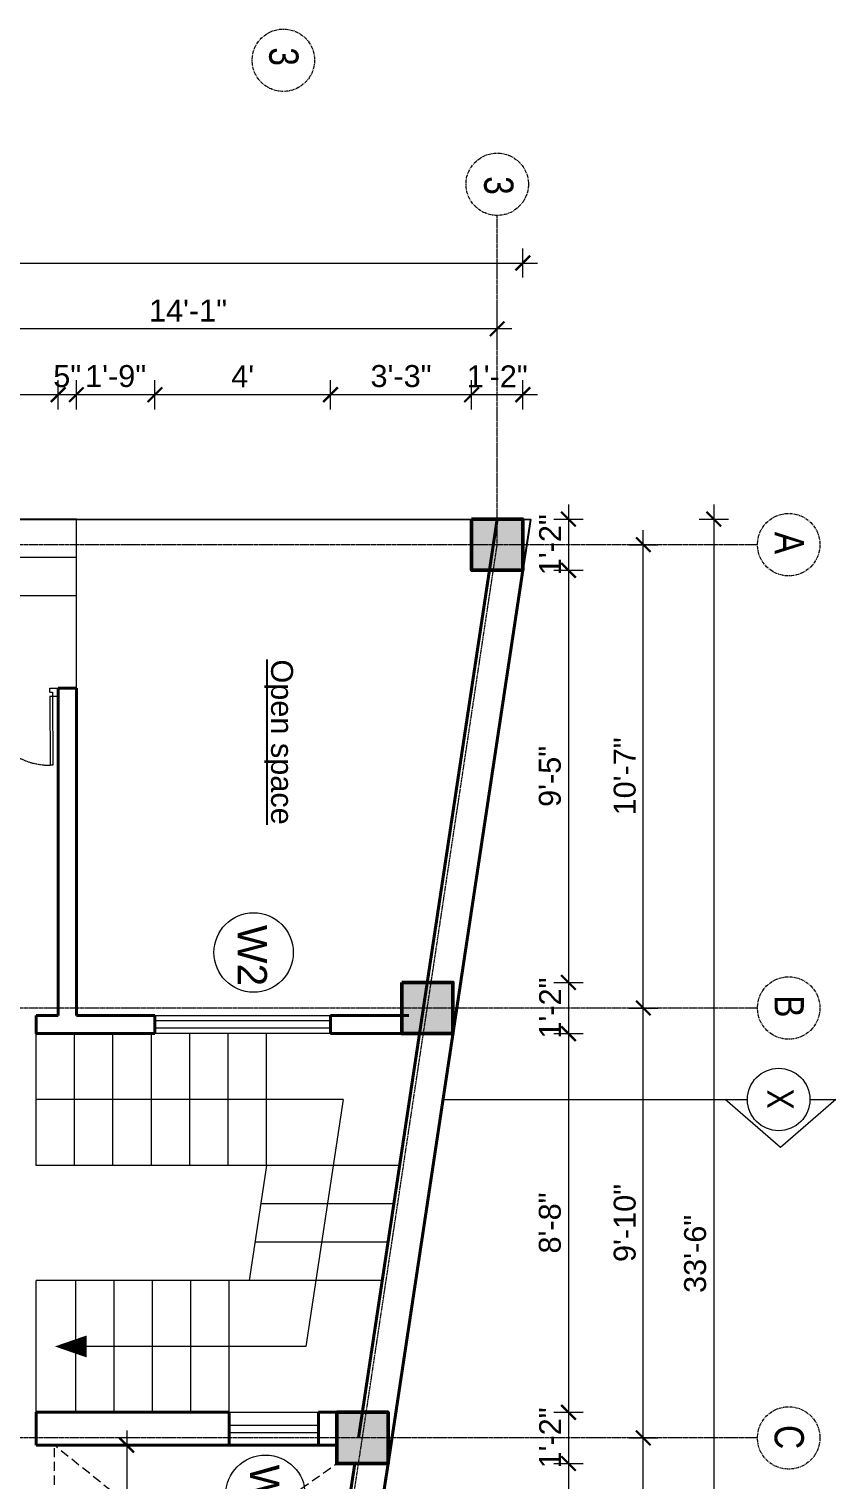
# Model space of a CAD drawing. Header units: inches. Extents: x 136316 to 155547, y -21384 to -17606.
# Drawn here: x 153298.9 to 153519.6, y -19741.4 to -19344.8 of the extents above; entities that cross this region are included whole.
import ezdxf

# ---------------------------------------------------------------- set-up
doc = ezdxf.new("R2010")
doc.units = ezdxf.units.IN
doc.header["$LTSCALE"] = 0.5
doc.header["$MEASUREMENT"] = 0
doc.header["$PDMODE"] = 66
doc.linetypes.add('CENTER', pattern=[2, 1.25, -0.25, 0.25, -0.25])
doc.linetypes.add('HIDDEN', pattern=[0.375, 0.25, -0.125])
for name, color, linetype, lineweight in [('Annotate-Lite.w', 177, 'Continuous', 9), ('Annotations-Bold.w', 177, 'Continuous', 13), ('C-COLUMN', 1, 'Continuous', 50), ('DIM', 4, 'Continuous', 5), ('DIM 1-100', 4, 'Continuous', 13), ('Door-Window.w', 4, 'Continuous', 15), ('HACTH', 253, 'Continuous', 9), ('stair', 132, 'Continuous', 13), ('TEXT', 220, 'Continuous', 9), ('wall', 1, 'Continuous', 40), ('window', 4, 'Continuous', 13)]:
    doc.layers.add(name, color=color, linetype=linetype, lineweight=lineweight)
doc.styles.add('ARAIL', font='ARIALN.TTF')
doc.styles.add('arial.', font='arial.ttf')
doc.styles.add('gaurav', font='arial.ttf')
doc.styles.get("Standard").update_dxf_attribs({"font": 'arial.ttf'})
doc.dimstyles.new('1 by 96', dxfattribs={"dimtxt": 6, "dimasz": 4, "dimexe": 4, "dimexo": 4, "dimgap": 2, "dimtad": 1, "dimdec": 0, "dimzin": 0, "dimdsep": 46, "dimlunit": 4, "dimtxsty": 'Standard', "dimblk": 'ARCHTICK', "dimcen": 0, "dimdle": 4, "dimadec": 0, "dimazin": 0, "dimtfac": 1, "dimtdec": 0, "dimtix": 1, "dimtofl": 0, "dimtmove": 1, "dimatfit": 3, "dimldrblk": 'ARCHTICK', "dimfxl": 4, "dimfxlon": 1, "dimtolj": 1, "dimtzin": 0, "dimlwd": -1, "dimlwe": -1, "dimarcsym": 0})

# ---------------------------------------------------------------- blocks, each defined once
blk = doc.blocks.new('FDFDRE')
at = {"ltscale": 3}
for p, q in [((165701.11, -58637.82), (165701.1, -58641.5)), ((165701.1, -58641.5), (165703.55, -58641.5)), ((165704.78, -58637.83), (165701.11, -58637.82)), ((165703.55, -58641.5), (165703.53, -58672.63)), ((165704.78, -58639.66), (165703.55, -58639.66)), ((165703.55, -58639.66), (165703.55, -58641.5)), ((165703.55, -58641.5), (165704.78, -58641.5)), ((165704.78, -58641.5), (165704.76, -58672.65)), ((165704.78, -58639.66), (165704.78, -58637.83)), ((165766.98, -58637.83), (165770.65, -58637.82)), ((165766.98, -58639.66), (165766.98, -58637.83)), ((165766.98, -58639.66), (165768.2, -58639.66)), ((165766.98, -58641.5), (165767, -58672.65)), ((165768.2, -58641.5), (165766.98, -58641.5)), ((165768.2, -58639.66), (165768.2, -58641.5)), ((165770.65, -58641.5), (165768.2, -58641.5)), ((165768.2, -58641.5), (165768.22, -58672.63)), ((165770.65, -58637.82), (165770.65, -58641.5)), ((165703.53, -58672.63), (165704.76, -58672.65)), ((165768.22, -58672.63), (165767, -58672.65))]:
    blk.add_line(p, q, dxfattribs=at)
at = {"layer": 'Door-Window.w', "color": 9, "linetype": 'HIDDEN', "lineweight": 18}
for centre, start, end in [((165704.78, -58641.5), 269.96183, 3.38353), ((165766.98, -58641.5), 176.61647, 270.03817)]:
    blk.add_arc(centre, 31.16, start, end, dxfattribs=at)
blk = doc.blocks.new('_ArchTick')
at = {"color": 0, "linetype": 'ByBlock', "const_width": 0.15}
blk.add_lwpolyline([(-0.5, -0.5), (0.5, 0.5)], dxfattribs=at)
blk = doc.blocks.new('*D737')
at = {"layer": 'Defpoints', "color": 0, "transparency": 16777216}
for p in [(153433.94, -19478.74), (153433.94, -19492.74), (153446.43, -19492.74)]:
    blk.add_point(p, dxfattribs=at)
at = {"layer": 'DIM 1-100', "color": 0, "transparency": 16777216}
for p, q in [((153446.43, -19474.74), (153446.43, -19496.74)), ((153442.43, -19478.74), (153450.43, -19478.74)), ((153442.43, -19492.74), (153450.43, -19492.74))]:
    blk.add_line(p, q, dxfattribs=at)
at = {"layer": 'DIM 1-100', "color": 0, "transparency": 16777216, "xscale": 4, "yscale": 4, "zscale": 4}
for p, rotation in [((153446.43, -19478.74), 90), ((153446.43, -19492.74), 270)]:
    blk.add_blockref('_ArchTick', p, dxfattribs=dict(at, rotation=rotation))
at = {"layer": 'DIM 1-100', "color": 0, "transparency": 16777216, "insert": (153441.41, -19485.74), "char_height": 6, "attachment_point": 5, "rotation": 90}
blk.add_mtext('\\A1;1\'-2"', dxfattribs=at)
blk = doc.blocks.new('*D738')
at = {"layer": 'Defpoints', "color": 0, "transparency": 16777216}
for p in [(153433.94, -19492.74), (153414.82, -19605.39), (153446.43, -19605.39)]:
    blk.add_point(p, dxfattribs=at)
at = {"layer": 'DIM 1-100', "color": 0, "transparency": 16777216}
for p, q in [((153446.43, -19488.74), (153446.43, -19609.39)), ((153442.43, -19492.74), (153450.43, -19492.74)), ((153442.43, -19605.39), (153450.43, -19605.39))]:
    blk.add_line(p, q, dxfattribs=at)
at = {"layer": 'DIM 1-100', "color": 0, "transparency": 16777216, "xscale": 4, "yscale": 4, "zscale": 4}
for p, rotation in [((153446.43, -19492.74), 90), ((153446.43, -19605.39), 270)]:
    blk.add_blockref('_ArchTick', p, dxfattribs=dict(at, rotation=rotation))
at = {"layer": 'DIM 1-100', "color": 0, "transparency": 16777216, "insert": (153441.36, -19549.07), "char_height": 6, "attachment_point": 5, "rotation": 90}
blk.add_mtext('\\A1;9\'-5"', dxfattribs=at)
blk = doc.blocks.new('*D739')
at = {"layer": 'Defpoints', "color": 0, "transparency": 16777216}
for p in [(153414.82, -19605.39), (153414.82, -19619.39), (153446.43, -19619.39)]:
    blk.add_point(p, dxfattribs=at)
at = {"layer": 'DIM 1-100', "color": 0, "transparency": 16777216}
for p, q in [((153446.43, -19601.39), (153446.43, -19623.39)), ((153442.43, -19605.39), (153450.43, -19605.39)), ((153442.43, -19619.39), (153450.43, -19619.39))]:
    blk.add_line(p, q, dxfattribs=at)
at = {"layer": 'DIM 1-100', "color": 0, "transparency": 16777216, "xscale": 4, "yscale": 4, "zscale": 4}
for p, rotation in [((153446.43, -19605.39), 90), ((153446.43, -19619.39), 270)]:
    blk.add_blockref('_ArchTick', p, dxfattribs=dict(at, rotation=rotation))
at = {"layer": 'DIM 1-100', "color": 0, "transparency": 16777216, "insert": (153441.41, -19612.39), "char_height": 6, "attachment_point": 5, "rotation": 90}
blk.add_mtext('\\A1;1\'-2"', dxfattribs=at)
blk = doc.blocks.new('*D740')
at = {"layer": 'Defpoints', "color": 0, "transparency": 16777216}
for p in [(153414.82, -19619.39), (153397.08, -19722.89), (153446.43, -19722.89)]:
    blk.add_point(p, dxfattribs=at)
at = {"layer": 'DIM 1-100', "color": 0, "transparency": 16777216}
for p, q in [((153446.43, -19615.39), (153446.43, -19726.89)), ((153442.43, -19619.39), (153450.43, -19619.39)), ((153442.43, -19722.89), (153450.43, -19722.89))]:
    blk.add_line(p, q, dxfattribs=at)
at = {"layer": 'DIM 1-100', "color": 0, "transparency": 16777216, "xscale": 4, "yscale": 4, "zscale": 4}
for p, rotation in [((153446.43, -19619.39), 90), ((153446.43, -19722.89), 270)]:
    blk.add_blockref('_ArchTick', p, dxfattribs=dict(at, rotation=rotation))
at = {"layer": 'DIM 1-100', "color": 0, "transparency": 16777216, "insert": (153441.36, -19671.14), "char_height": 6, "attachment_point": 5, "rotation": 90}
blk.add_mtext('\\A1;8\'-8"', dxfattribs=at)
blk = doc.blocks.new('*D741')
at = {"layer": 'Defpoints', "color": 0, "transparency": 16777216}
for p in [(153397.08, -19722.89), (153397.08, -19736.89), (153446.43, -19736.89)]:
    blk.add_point(p, dxfattribs=at)
at = {"layer": 'DIM 1-100', "color": 0, "transparency": 16777216}
for p, q in [((153446.43, -19718.89), (153446.43, -19740.89)), ((153442.43, -19722.89), (153450.43, -19722.89)), ((153442.43, -19736.89), (153450.43, -19736.89))]:
    blk.add_line(p, q, dxfattribs=at)
at = {"layer": 'DIM 1-100', "color": 0, "transparency": 16777216, "xscale": 4, "yscale": 4, "zscale": 4}
for p, rotation in [((153446.43, -19722.89), 90), ((153446.43, -19736.89), 270)]:
    blk.add_blockref('_ArchTick', p, dxfattribs=dict(at, rotation=rotation))
at = {"layer": 'DIM 1-100', "color": 0, "transparency": 16777216, "insert": (153441.41, -19729.89), "char_height": 6, "attachment_point": 5, "rotation": 90}
blk.add_mtext('\\A1;1\'-2"', dxfattribs=at)
blk = doc.blocks.new('*D742')
at = {"layer": 'Defpoints', "color": 0, "transparency": 16777216}
for p in [(153397.08, -19736.89), (153375.47, -19865.95), (153446.43, -19865.95)]:
    blk.add_point(p, dxfattribs=at)
at = {"layer": 'DIM 1-100', "color": 0, "transparency": 16777216}
for p, q in [((153446.43, -19732.89), (153446.43, -19869.95)), ((153442.43, -19736.89), (153450.43, -19736.89)), ((153442.43, -19865.95), (153450.43, -19865.95))]:
    blk.add_line(p, q, dxfattribs=at)
at = {"layer": 'DIM 1-100', "color": 0, "transparency": 16777216, "xscale": 4, "yscale": 4, "zscale": 4}
for p, rotation in [((153446.43, -19736.89), 90), ((153446.43, -19865.95), 270)]:
    blk.add_blockref('_ArchTick', p, dxfattribs=dict(at, rotation=rotation))
at = {"layer": 'DIM 1-100', "color": 0, "transparency": 16777216, "insert": (153441.36, -19801.42), "char_height": 6, "attachment_point": 5, "rotation": 90}
blk.add_mtext('\\A1;10\'-9"', dxfattribs=at)
blk = doc.blocks.new('*D744')
at = {"layer": 'Defpoints', "color": 0, "transparency": 16777216}
for p in [(153390.08, -19729.89), (153466.89, -19729.89), (153368.47, -19872.95)]:
    blk.add_point(p, dxfattribs=at)
at = {"layer": 'DIM 1-100', "color": 0, "transparency": 16777216}
for p, q in [((153466.89, -19876.95), (153466.89, -19725.89)), ((153462.89, -19729.89), (153470.89, -19729.89)), ((153462.89, -19872.95), (153470.89, -19872.95))]:
    blk.add_line(p, q, dxfattribs=at)
at = {"layer": 'DIM 1-100', "color": 0, "transparency": 16777216, "xscale": 4, "yscale": 4, "zscale": 4}
for p, rotation in [((153466.89, -19729.89), 90), ((153466.89, -19872.95), 270)]:
    blk.add_blockref('_ArchTick', p, dxfattribs=dict(at, rotation=rotation))
at = {"layer": 'DIM 1-100', "color": 0, "transparency": 16777216, "insert": (153461.88, -19801.42), "char_height": 6, "attachment_point": 5, "rotation": 90}
blk.add_mtext('\\A1;11\'-11"', dxfattribs=at)
blk = doc.blocks.new('*D745')
at = {"layer": 'Defpoints', "color": 0, "transparency": 16777216}
for p in [(153407.82, -19612.39), (153466.89, -19612.39), (153390.08, -19729.89)]:
    blk.add_point(p, dxfattribs=at)
at = {"layer": 'DIM 1-100', "color": 0, "transparency": 16777216}
for p, q in [((153466.89, -19733.89), (153466.89, -19608.39)), ((153462.89, -19612.39), (153470.89, -19612.39)), ((153462.89, -19729.89), (153470.89, -19729.89))]:
    blk.add_line(p, q, dxfattribs=at)
at = {"layer": 'DIM 1-100', "color": 0, "transparency": 16777216, "xscale": 4, "yscale": 4, "zscale": 4}
for p, rotation in [((153466.89, -19612.39), 90), ((153466.89, -19729.89), 270)]:
    blk.add_blockref('_ArchTick', p, dxfattribs=dict(at, rotation=rotation))
at = {"layer": 'DIM 1-100', "color": 0, "transparency": 16777216, "insert": (153461.83, -19671.14), "char_height": 6, "attachment_point": 5, "rotation": 90}
blk.add_mtext('\\A1;9\'-10"', dxfattribs=at)
blk = doc.blocks.new('*D746')
at = {"layer": 'Defpoints', "color": 0, "transparency": 16777216}
for p in [(153426.94, -19485.74), (153466.89, -19485.74), (153407.82, -19612.39)]:
    blk.add_point(p, dxfattribs=at)
at = {"layer": 'DIM 1-100', "color": 0, "transparency": 16777216}
for p, q in [((153466.89, -19616.39), (153466.89, -19481.74)), ((153462.89, -19485.74), (153470.89, -19485.74)), ((153462.89, -19612.39), (153470.89, -19612.39))]:
    blk.add_line(p, q, dxfattribs=at)
at = {"layer": 'DIM 1-100', "color": 0, "transparency": 16777216, "xscale": 4, "yscale": 4, "zscale": 4}
for p, rotation in [((153466.89, -19485.74), 90), ((153466.89, -19612.39), 270)]:
    blk.add_blockref('_ArchTick', p, dxfattribs=dict(at, rotation=rotation))
at = {"layer": 'DIM 1-100', "color": 0, "transparency": 16777216, "insert": (153461.83, -19549.07), "char_height": 6, "attachment_point": 5, "rotation": 90}
blk.add_mtext('\\A1;10\'-7"', dxfattribs=at)
blk = doc.blocks.new('*D747')
at = {"layer": 'Defpoints', "color": 0, "transparency": 16777216}
for p in [(153433.94, -19478.74), (153375.4, -19880.42), (153486.14, -19880.42)]:
    blk.add_point(p, dxfattribs=at)
at = {"layer": 'DIM 1-100', "color": 0, "transparency": 16777216}
for p, q in [((153486.14, -19474.74), (153486.14, -19884.42)), ((153482.14, -19478.74), (153490.14, -19478.74)), ((153482.14, -19880.42), (153490.14, -19880.42))]:
    blk.add_line(p, q, dxfattribs=at)
at = {"layer": 'DIM 1-100', "color": 0, "transparency": 16777216, "xscale": 4, "yscale": 4, "zscale": 4}
for p, rotation in [((153486.14, -19478.74), 90), ((153486.14, -19880.42), 270)]:
    blk.add_blockref('_ArchTick', p, dxfattribs=dict(at, rotation=rotation))
at = {"layer": 'DIM 1-100', "color": 0, "transparency": 16777216, "insert": (153481.08, -19679.58), "char_height": 6, "attachment_point": 5, "rotation": 90}
blk.add_mtext('\\A1;33\'-6"', dxfattribs=at)
blk = doc.blocks.new('*D724')
at = {"layer": 'Defpoints', "color": 0, "transparency": 16777216}
for p in [(153419.94, -19444.74), (153419.94, -19478.74), (153433.94, -19478.74)]:
    blk.add_point(p, dxfattribs=at)
at = {"layer": 'DIM 1-100', "color": 0, "transparency": 16777216}
for p, q in [((153419.94, -19448.74), (153419.94, -19440.74)), ((153433.94, -19448.74), (153433.94, -19440.74)), ((153437.94, -19444.74), (153415.94, -19444.74))]:
    blk.add_line(p, q, dxfattribs=at)
at = {"layer": 'DIM 1-100', "color": 0, "transparency": 16777216, "xscale": 4, "yscale": 4, "zscale": 4, "rotation": 180}
blk.add_blockref('_ArchTick', (153419.94, -19444.74), dxfattribs=at)
at = {"layer": 'DIM 1-100', "color": 0, "transparency": 16777216, "xscale": 4, "yscale": 4, "zscale": 4}
blk.add_blockref('_ArchTick', (153433.94, -19444.74), dxfattribs=at)
at = {"layer": 'DIM 1-100', "color": 0, "transparency": 16777216, "insert": (153426.94, -19439.73), "char_height": 6, "attachment_point": 5}
blk.add_mtext('\\A1;1\'-2"', dxfattribs=at)
blk = doc.blocks.new('*D725')
at = {"layer": 'Defpoints', "color": 0, "transparency": 16777216}
for p in [(153381.34, -19444.74), (153419.94, -19478.74), (153381.34, -19614.39)]:
    blk.add_point(p, dxfattribs=at)
at = {"layer": 'DIM 1-100', "color": 0, "transparency": 16777216}
for p, q in [((153381.34, -19448.74), (153381.34, -19440.74)), ((153419.94, -19448.74), (153419.94, -19440.74)), ((153423.94, -19444.74), (153377.34, -19444.74))]:
    blk.add_line(p, q, dxfattribs=at)
at = {"layer": 'DIM 1-100', "color": 0, "transparency": 16777216, "xscale": 4, "yscale": 4, "zscale": 4, "rotation": 180}
blk.add_blockref('_ArchTick', (153381.34, -19444.74), dxfattribs=at)
at = {"layer": 'DIM 1-100', "color": 0, "transparency": 16777216, "xscale": 4, "yscale": 4, "zscale": 4}
blk.add_blockref('_ArchTick', (153419.94, -19444.74), dxfattribs=at)
at = {"layer": 'DIM 1-100', "color": 0, "transparency": 16777216, "insert": (153400.64, -19439.68), "char_height": 6, "attachment_point": 5}
blk.add_mtext('\\A1;3\'-3"', dxfattribs=at)
blk = doc.blocks.new('*D726')
at = {"layer": 'Defpoints', "color": 0, "transparency": 16777216}
for p in [(153333.34, -19444.74), (153333.34, -19614.39), (153381.34, -19614.39)]:
    blk.add_point(p, dxfattribs=at)
at = {"layer": 'DIM 1-100', "color": 0, "transparency": 16777216}
for p, q in [((153333.34, -19448.74), (153333.34, -19440.74)), ((153381.34, -19448.74), (153381.34, -19440.74)), ((153385.34, -19444.74), (153329.34, -19444.74))]:
    blk.add_line(p, q, dxfattribs=at)
at = {"layer": 'DIM 1-100', "color": 0, "transparency": 16777216, "xscale": 4, "yscale": 4, "zscale": 4, "rotation": 180}
blk.add_blockref('_ArchTick', (153333.34, -19444.74), dxfattribs=at)
at = {"layer": 'DIM 1-100', "color": 0, "transparency": 16777216, "xscale": 4, "yscale": 4, "zscale": 4}
blk.add_blockref('_ArchTick', (153381.34, -19444.74), dxfattribs=at)
at = {"layer": 'DIM 1-100', "color": 0, "transparency": 16777216, "insert": (153357.34, -19439.74), "char_height": 6, "attachment_point": 5}
blk.add_mtext("\\A1;4'", dxfattribs=at)
blk = doc.blocks.new('*D727')
at = {"layer": 'Defpoints', "color": 0, "transparency": 16777216}
for p in [(153311.87, -19444.74), (153311.87, -19614.39), (153333.34, -19614.39)]:
    blk.add_point(p, dxfattribs=at)
at = {"layer": 'DIM 1-100', "color": 0, "transparency": 16777216}
for p, q in [((153311.87, -19448.74), (153311.87, -19440.74)), ((153333.34, -19448.74), (153333.34, -19440.74)), ((153337.34, -19444.74), (153307.87, -19444.74))]:
    blk.add_line(p, q, dxfattribs=at)
at = {"layer": 'DIM 1-100', "color": 0, "transparency": 16777216, "xscale": 4, "yscale": 4, "zscale": 4, "rotation": 180}
blk.add_blockref('_ArchTick', (153311.87, -19444.74), dxfattribs=at)
at = {"layer": 'DIM 1-100', "color": 0, "transparency": 16777216, "xscale": 4, "yscale": 4, "zscale": 4}
blk.add_blockref('_ArchTick', (153333.34, -19444.74), dxfattribs=at)
at = {"layer": 'DIM 1-100', "color": 0, "transparency": 16777216, "insert": (153322.61, -19439.68), "char_height": 6, "attachment_point": 5}
blk.add_mtext('\\A1;1\'-9"', dxfattribs=at)
blk = doc.blocks.new('*D728')
at = {"layer": 'Defpoints', "color": 0, "transparency": 16777216}
for p in [(153306.87, -19444.74), (153306.87, -19524.98), (153311.87, -19614.39)]:
    blk.add_point(p, dxfattribs=at)
at = {"layer": 'DIM 1-100', "color": 0, "transparency": 16777216}
for p, q in [((153306.87, -19448.74), (153306.87, -19440.74)), ((153311.87, -19448.74), (153311.87, -19440.74))]:
    blk.add_line(p, q, dxfattribs=at)
at = {"layer": 'DIM 1-100', "color": 0, "transparency": 16777216, "insert": (153309.37, -19439.69), "char_height": 6, "attachment_point": 5}
blk.add_mtext('\\A1;5"', dxfattribs=at)
blk = doc.blocks.new('*D729')
at = {"layer": 'Defpoints', "color": 0, "transparency": 16777216}
for p in [(153264.87, -19444.74), (153264.87, -19478.74), (153306.87, -19524.98)]:
    blk.add_point(p, dxfattribs=at)
at = {"layer": 'DIM 1-100', "color": 0, "transparency": 16777216}
for p, q in [((153264.87, -19448.74), (153264.87, -19440.74)), ((153306.87, -19448.74), (153306.87, -19440.74)), ((153310.87, -19444.74), (153260.87, -19444.74))]:
    blk.add_line(p, q, dxfattribs=at)
at = {"layer": 'DIM 1-100', "color": 0, "transparency": 16777216, "xscale": 4, "yscale": 4, "zscale": 4, "rotation": 180}
blk.add_blockref('_ArchTick', (153264.87, -19444.74), dxfattribs=at)
at = {"layer": 'DIM 1-100', "color": 0, "transparency": 16777216, "xscale": 4, "yscale": 4, "zscale": 4}
blk.add_blockref('_ArchTick', (153306.87, -19444.74), dxfattribs=at)
at = {"layer": 'DIM 1-100', "color": 0, "transparency": 16777216, "insert": (153285.87, -19439.68), "char_height": 6, "attachment_point": 5}
blk.add_mtext('\\A1;3\'-6"', dxfattribs=at)
blk = doc.blocks.new('*D734')
at = {"layer": 'Defpoints', "color": 0, "transparency": 16777216}
for p in [(153257.87, -19426.74), (153257.87, -19478.74), (153426.94, -19478.82)]:
    blk.add_point(p, dxfattribs=at)
at = {"layer": 'DIM 1-100', "color": 0, "transparency": 16777216}
for p, q in [((153257.87, -19430.74), (153257.87, -19422.74)), ((153426.94, -19430.74), (153426.94, -19422.74)), ((153430.94, -19426.74), (153253.87, -19426.74))]:
    blk.add_line(p, q, dxfattribs=at)
at = {"layer": 'DIM 1-100', "color": 0, "transparency": 16777216, "xscale": 4, "yscale": 4, "zscale": 4, "rotation": 180}
blk.add_blockref('_ArchTick', (153257.87, -19426.74), dxfattribs=at)
at = {"layer": 'DIM 1-100', "color": 0, "transparency": 16777216, "xscale": 4, "yscale": 4, "zscale": 4}
blk.add_blockref('_ArchTick', (153426.94, -19426.74), dxfattribs=at)
at = {"layer": 'DIM 1-100', "color": 0, "transparency": 16777216, "insert": (153342.4, -19421.73), "char_height": 6, "attachment_point": 5}
blk.add_mtext('\\A1;14\'-1"', dxfattribs=at)
blk = doc.blocks.new('*D643')
at = {"layer": 'Defpoints', "color": 0, "transparency": 16777216}
for p in [(153433.94, -19408.74), (153132.64, -19478.74), (153433.94, -19478.74)]:
    blk.add_point(p, dxfattribs=at)
at = {"layer": 'DIM 1-100', "color": 0, "transparency": 16777216}
for p, q in [((153132.64, -19412.74), (153132.64, -19404.74)), ((153433.94, -19412.74), (153433.94, -19404.74)), ((153128.64, -19408.74), (153437.94, -19408.74))]:
    blk.add_line(p, q, dxfattribs=at)
at = {"layer": 'DIM 1-100', "color": 0, "transparency": 16777216, "xscale": 4, "yscale": 4, "zscale": 4, "rotation": 180}
blk.add_blockref('_ArchTick', (153132.64, -19408.74), dxfattribs=at)
at = {"layer": 'DIM 1-100', "color": 0, "transparency": 16777216, "xscale": 4, "yscale": 4, "zscale": 4}
blk.add_blockref('_ArchTick', (153433.94, -19408.74), dxfattribs=at)
at = {"layer": 'DIM 1-100', "color": 0, "transparency": 16777216, "insert": (153283.29, -19403.68), "char_height": 6, "attachment_point": 5}
blk.add_mtext('\\A1;25\'-1"', dxfattribs=at)
blk = doc.blocks.new('*D644')
at = {"layer": 'Defpoints', "color": 0, "transparency": 16777216}
for p in [(153305.87, -19731.89), (153305.87, -19791.43), (153325.65, -19791.43)]:
    blk.add_point(p, dxfattribs=at)
at = {"layer": 'DIM 1-100', "color": 0, "transparency": 16777216}
for p, q in [((153325.65, -19727.89), (153325.65, -19795.43)), ((153321.65, -19731.89), (153329.65, -19731.89)), ((153321.65, -19791.43), (153329.65, -19791.43))]:
    blk.add_line(p, q, dxfattribs=at)
at = {"layer": 'DIM 1-100', "color": 0, "transparency": 16777216, "xscale": 4, "yscale": 4, "zscale": 4}
for p, rotation in [((153325.65, -19731.89), 90), ((153325.65, -19791.43), 270)]:
    blk.add_blockref('_ArchTick', p, dxfattribs=dict(at, rotation=rotation))
at = {"layer": 'DIM 1-100', "color": 0, "transparency": 16777216, "insert": (153320.6, -19761.66), "char_height": 6, "attachment_point": 5, "rotation": 90}
blk.add_mtext("\\A1;5'", dxfattribs=at)

msp = doc.modelspace()

# ---------------------------------------------------------------- hatches: boundary and pattern name
at = {"layer": 'C-COLUMN'}
h = msp.add_hatch(color=256, dxfattribs=at)
h.dxf.hatch_style = 1
h.paths.add_polyline_path([(153433.94, -19492.74), (153433.94, -19478.74), (153419.94, -19478.74), (153419.94, -19492.74)])
h = msp.add_hatch(color=256, dxfattribs=at)
h.dxf.hatch_style = 1
h.paths.add_polyline_path([(153414.82, -19619.39), (153414.82, -19605.39), (153400.82, -19605.39), (153400.82, -19619.39)])
h = msp.add_hatch(color=256, dxfattribs=at)
h.dxf.hatch_style = 1
h.paths.add_polyline_path([(153397.08, -19736.89), (153397.08, -19722.89), (153383.08, -19722.89), (153383.08, -19736.89)])

# ---------------------------------------------------------------- linework, layer by layer
at = {"layer": 'Annotate-Lite.w', "ltscale": 0.005}
for centre in [(153360.33, -19597.21), (153363.56, -19745.44)]:
    msp.add_circle(centre, 10.86, dxfattribs=at)
at = {"layer": 'Annotations-Bold.w', "linetype": 'CENTER', "ltscale": 0.3}
for p, q in [((153498.12, -19485.74), (153051.37, -19485.74)), ((153498.12, -19612.39), (153051.37, -19612.39)), ((153498.12, -19729.89), (153051.37, -19729.89))]:
    msp.add_line(p, q, dxfattribs=at)
msp.add_lwpolyline([(153368.47, -19955.96), (153368.47, -19872.95), (153390.08, -19729.89), (153407.82, -19612.39), (153426.94, -19485.74), (153426.94, -19395.74)], dxfattribs=at)
at = {"layer": 'Annotations-Bold.w', "linetype": 'CENTER', "ltscale": 1.5}
for centre in [(153368.47, -19353.31), (153426.94, -19387.21), (153506.65, -19485.74), (153506.65, -19612.39), (153506.65, -19729.89)]:
    msp.add_circle(centre, 8.53, dxfattribs=at)
at = {"layer": 'C-COLUMN'}
for points in [[(153419.94, -19478.74), (153419.94, -19492.74), (153433.94, -19492.74), (153433.94, -19478.74)], [(153400.82, -19605.39), (153400.82, -19619.39), (153414.82, -19619.39), (153414.82, -19605.39)], [(153383.08, -19722.89), (153383.08, -19736.89), (153397.08, -19736.89), (153397.08, -19722.89)]]:
    msp.add_lwpolyline(points, close=True, dxfattribs=at)
at = {"layer": 'Defpoints'}
msp.add_lwpolyline([(153375.4, -19880.42), (153132.64, -19870.85), (153132.64, -19478.74), (153436.04, -19478.85), (153375.4, -19880.42)], dxfattribs=at)
at = {"layer": 'DIM'}
for p, q in [((153384.79, -19637.39), (153300.87, -19637.39)), ((153384.79, -19637.39), (153374.6, -19704.89)), ((153374.6, -19704.89), (153314.67, -19704.89, 0))]:
    msp.add_line(p, q, dxfattribs=at)
at = {"layer": 'HACTH', "linetype": 'HIDDEN', "ltscale": 20}
for p, q in [((153379.74, -19791.43), (153305.87, -19731.89)), ((153305.87, -19791.43), (153383.08, -19736.89))]:
    msp.add_line(p, q, dxfattribs=at)
msp.add_lwpolyline([(153305.87, -19791.43), (153305.87, -19731.89), (153383.08, -19731.89), (153383.08, -19736.89), (153387.97, -19736.89), (153379.74, -19791.43), (153305.87, -19791.43)], dxfattribs=at)
at = {"layer": 'stair', "linetype": 'ByBlock'}
for p, q in [((153311.87, -19478.74), (153264.87, -19478.74)), ((153311.87, -19524.98), (153311.87, -19478.74)), ((153311.87, -19489.24), (153264.87, -19489.24)), ((153311.87, -19499.74), (153264.87, -19499.74)), ((153300.87, -19655.39), (153300.87, -19619.39)), ((153311.37, -19655.39), (153311.37, -19619.39)), ((153321.87, -19655.39), (153321.87, -19619.39)), ((153332.37, -19655.39), (153332.37, -19619.39)), ((153342.87, -19655.39), (153342.87, -19619.39)), ((153353.37, -19655.39), (153353.37, -19619.39)), ((153363.87, -19655.39), (153363.87, -19619.39)), ((153363.87, -19655.39), (153300.87, -19655.39)), ((153363.87, -19655.39), (153359.11, -19686.89)), ((153400.28, -19655.39), (153363.87, -19655.39)), ((153398.69, -19665.89), (153362.29, -19665.89)), ((153397.11, -19676.39), (153360.7, -19676.39)), ((153359.11, -19686.89), (153300.87, -19686.89)), ((153300.87, -19722.89), (153300.87, -19686.89)), ((153395.52, -19686.89), (153359.11, -19686.89))]:
    msp.add_line(p, q, dxfattribs=at)
for points in [[(153311.68, -19722.89), (153311.68, -19686.89)], [(153322.18, -19722.89), (153322.18, -19686.89)], [(153332.68, -19722.89), (153332.68, -19686.89)], [(153343.18, -19722.89), (153343.18, -19686.89)], [(153353.68, -19722.89), (153353.68, -19686.89)]]:
    msp.add_lwpolyline(points, dxfattribs=at)
at = {"layer": 'stair', "linetype": 'ByBlock', "elevation": 0}
msp.add_lwpolyline([(153314.67, -19704.89, 6, 0, 0), (153305.99, -19704.89, 0, 0, 0)], format="xyseb", dxfattribs=at)
at = {"layer": 'TEXT'}
for points in [[(153412.1, -19637.39), (153495.37, -19637.39)], [(153512.43, -19637.39), (153519.57, -19637.39), (153504.43, -19650.48), (153489.29, -19637.39)]]:
    msp.add_lwpolyline(points, dxfattribs=at)
msp.add_circle((153503.9, -19637.39), 8.53, dxfattribs=at)
at = {"layer": 'wall'}
for p, q in [((153397.08, -19736.89), (153433.94, -19492.74)), ((153397.08, -19736.89), (153433.94, -19492.74)), ((153306.87, -19524.98), (153306.87, -19614.39)), ((153311.87, -19524.98), (153306.87, -19524.98)), ((153311.87, -19524.98), (153311.87, -19614.39)), ((153300.87, -19614.39), (153306.87, -19614.39)), ((153300.87, -19614.39), (153300.87, -19619.39)), ((153311.87, -19614.39), (153333.34, -19614.39)), ((153333.34, -19614.39), (153333.34, -19619.39)), ((153381.34, -19614.39), (153402.82, -19614.39)), ((153381.34, -19614.39), (153381.34, -19619.39)), ((153300.87, -19619.39), (153333.34, -19619.39)), ((153300.87, -19619.39), (153333.34, -19619.39)), ((153381.34, -19619.39), (153405.71, -19619.39)), ((153381.34, -19619.39), (153405.71, -19619.39)), ((153300.87, -19722.89), (153353.68, -19722.89)), ((153300.87, -19722.89), (153300.87, -19731.89)), ((153353.68, -19722.89), (153353.68, -19731.89)), ((153378.08, -19722.89), (153390.09, -19722.89)), ((153378.08, -19722.89), (153378.08, -19731.89)), ((153300.87, -19731.89), (153383.08, -19731.89)), ((153388.84, -19791.43), (153397.08, -19736.89))]:
    msp.add_line(p, q, dxfattribs=at)
for points in [[(153389.03, -19729.89), (153426.95, -19478.74)], [(153389.03, -19729.89), (153426.95, -19478.74)], [(153397.08, -19736.89), (153433.94, -19492.74)], [(153379.74, -19791.43), (153387.97, -19736.89)], [(153379.74, -19791.43), (153387.97, -19736.89)]]:
    msp.add_lwpolyline(points, dxfattribs=at)
at = {"layer": 'window'}
for p, q in [((153333.34, -19614.39), (153381.34, -19614.39)), ((153381.34, -19615.89), (153333.34, -19615.89)), ((153381.34, -19617.89), (153333.34, -19617.89)), ((153381.34, -19619.39), (153333.34, -19619.39)), ((153353.68, -19722.89), (153378.08, -19722.89)), ((153378.08, -19726.49), (153353.68, -19726.49)), ((153378.08, -19728.49), (153353.68, -19728.49)), ((153353.68, -19731.89), (153378.08, -19731.89))]:
    msp.add_line(p, q, dxfattribs=at)

# ---------------------------------------------------------------- block references
at = {"layer": 'Door-Window.w', "ltscale": 0.005, "xscale": 0.6039383709985556, "yscale": 0.6039383709985556, "zscale": 0.6039383709985556}
msp.add_blockref('FDFDRE', (53191.61, 15888.65), dxfattribs=at)

# ---------------------------------------------------------------- texts
at = {"layer": 'Annotate-Lite.w', "ltscale": 0.005, "char_height": 8, "attachment_point": 1, "rotation": 270, "style": 'gaurav'}
for s, insert in [('W2', (153363.98, -19589.66)), ('W5', (153367.35, -19737.21))]:
    msp.add_mtext_dynamic_manual_height_columns(s, width=8, gutter_width=100, heights=[0], dxfattribs=dict(at, insert=insert))
at = {"layer": 'Annotations-Bold.w', "linetype": 'CENTER', "ltscale": 1.5, "char_height": 8, "attachment_point": 1, "rotation": 270, "style": 'ARAIL'}
for s, insert in [('3', (153372.6, -19349.78)), ('3', (153431.37, -19385)), ('A', (153510.79, -19482.21)), ('B', (153510.79, -19608.86)), ('C', (153510.79, -19726.36))]:
    msp.add_mtext_dynamic_manual_height_columns(s, width=6.5393, gutter_width=100, heights=[0], dxfattribs=dict(at, insert=insert))
at = {"layer": 'TEXT', "lineweight": -2, "insert": (153367.21, -19539.69), "char_height": 6, "width": 73.6528, "attachment_point": 5, "rotation": 270, "style": 'arial.'}
msp.add_mtext('{\\LOpen space}', dxfattribs=at)
at = {"layer": 'TEXT', "insert": (153500.82, -19634.54), "char_height": 7.2, "attachment_point": 3, "rotation": 90, "style": 'ARAIL'}
msp.add_mtext_dynamic_manual_height_columns('X', width=125.4648, gutter_width=90, heights=[0], dxfattribs=at)

# ---------------------------------------------------------------- dimensions: what is measured, and where the dimension line sits
at = {"layer": 'DIM 1-100'}
for base, p1, p2, picture, middle in [((153433.94, -19408.74), (153132.64, -19478.74), (153433.94, -19478.74), '*D643', (153283.29, -19403.68)), ((153257.87, -19426.74), (153426.94, -19478.82), (153257.87, -19478.74), '*D734', (153342.4, -19421.73)), ((153264.87, -19444.74), (153306.87, -19524.98), (153264.87, -19478.74), '*D729', (153285.87, -19439.68)), ((153306.87, -19444.74), (153311.87, -19614.39), (153306.87, -19524.98), '*D728', (153309.37, -19439.69)), ((153311.87, -19444.74), (153333.34, -19614.39), (153311.87, -19614.39), '*D727', (153322.61, -19439.68)), ((153333.34, -19444.74), (153381.34, -19614.39), (153333.34, -19614.39), '*D726', (153357.34, -19439.74)), ((153381.34, -19444.74), (153419.94, -19478.74), (153381.34, -19614.39), '*D725', (153400.64, -19439.68))]:
    dim = msp.add_linear_dim(base=base, p1=p1, p2=p2, dimstyle='1 by 96', dxfattribs=at)
    dim.commit()
    dim.dimension.update_dxf_attribs({"geometry": picture, "text_midpoint": middle})
dim = msp.add_linear_dim(base=(153419.94, -19444.74), p1=(153433.94, -19478.74), p2=(153419.94, -19478.74), dimstyle='1 by 96', dxfattribs=at)
dim.commit()
dim.dimension.update_dxf_attribs({"geometry": '*D724', "text_midpoint": (153426.94, -19444.74), "dimtype": 160})
for base, p1, p2, picture, middle in [((153486.14, -19880.42), (153433.94, -19478.74), (153375.4, -19880.42), '*D747', (153481.08, -19679.58)), ((153466.89, -19485.74), (153407.82, -19612.39), (153426.94, -19485.74), '*D746', (153461.83, -19549.07)), ((153446.43, -19605.39), (153433.94, -19492.74), (153414.82, -19605.39), '*D738', (153441.36, -19549.07)), ((153466.89474581, -19612.39149123), (153390.07533395, -19729.89149123), (153407.81589846, -19612.39149123), '*D745', (153461.83130788, -19671.14149123)), ((153446.42599581, -19722.89149123), (153414.81589846, -19619.39149123), (153397.07533395, -19722.89149123), '*D740', (153441.36255788, -19671.14149123)), ((153466.89, -19729.89), (153368.47, -19872.95), (153390.08, -19729.89), '*D744', (153461.88, -19801.42)), ((153325.65, -19791.43), (153305.87, -19731.89), (153305.87, -19791.43), '*D644', (153320.6, -19761.66)), ((153446.43, -19865.95), (153397.08, -19736.89), (153375.47, -19865.95), '*D742', (153441.36, -19801.42))]:
    dim = msp.add_linear_dim(base=base, p1=p1, p2=p2, angle=270, dimstyle='1 by 96', dxfattribs=at)
    dim.commit()
    dim.dimension.update_dxf_attribs({"geometry": picture, "text_midpoint": middle})
for base, p1, p2, picture, middle in [((153446.43, -19492.74), (153433.94, -19478.74), (153433.94, -19492.74), '*D737', (153446.43, -19485.74)), ((153446.43, -19619.39), (153414.82, -19605.39), (153414.82, -19619.39), '*D739', (153446.43, -19612.39)), ((153446.43, -19736.89), (153397.08, -19722.89), (153397.08, -19736.89), '*D741', (153446.43, -19729.89))]:
    dim = msp.add_linear_dim(base=base, p1=p1, p2=p2, angle=270, dimstyle='1 by 96', dxfattribs=at)
    dim.commit()
    dim.dimension.update_dxf_attribs({"geometry": picture, "text_midpoint": middle, "dimtype": 160})

doc.saveas('drawing.dxf')
